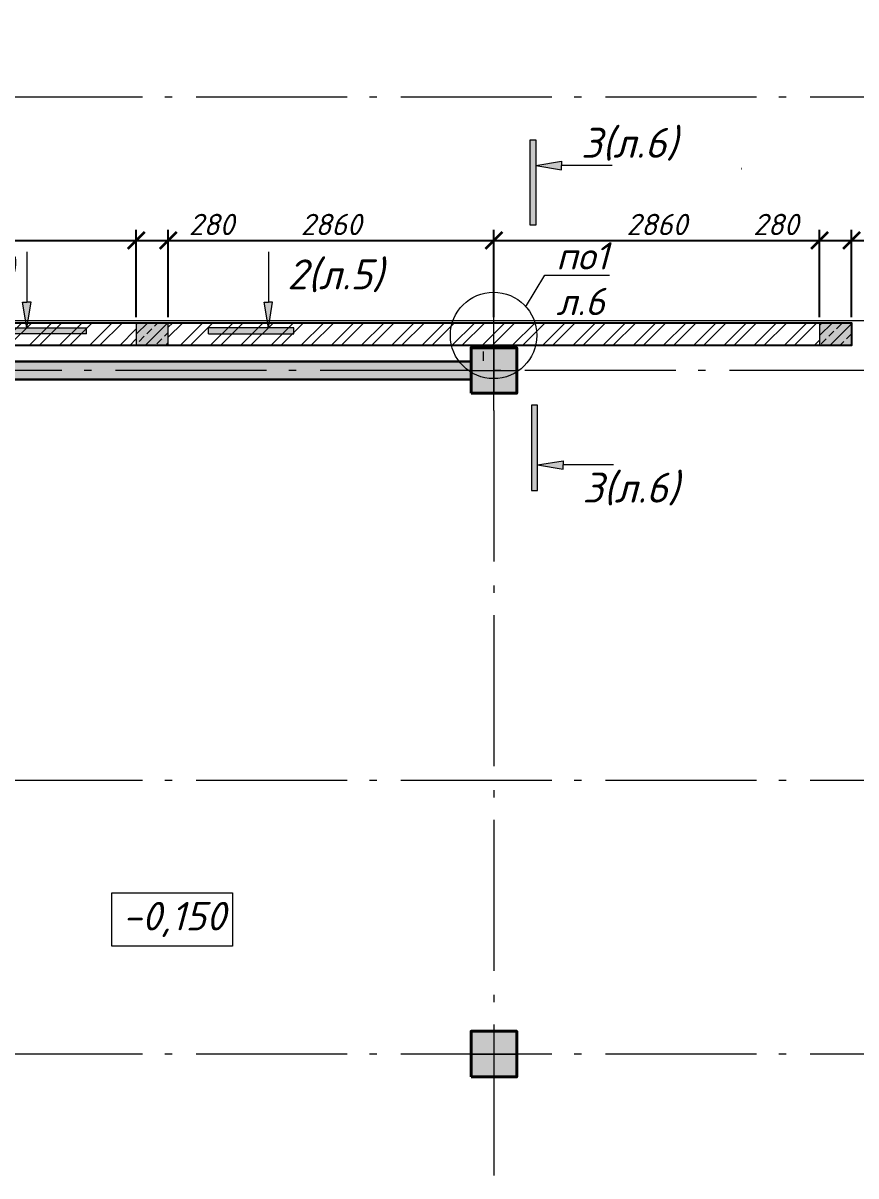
# Model space of a CAD drawing. Header units: millimetres. Extents: x -238377 to 196118, y -123284 to 30177.
# Drawn here: x -114202 to -106888, y 13401 to 23521 of the extents above; entities that cross this region are included whole.
import ezdxf
from ezdxf import colors
from ezdxf.entities.mleader import LeaderData, LeaderLine
from ezdxf.enums import TextEntityAlignment as Align
from ezdxf.math import Vec2, Vec3

# ---------------------------------------------------------------- set-up
doc = ezdxf.new("R2010")
doc.units = ezdxf.units.MM
doc.header["$MEASUREMENT"] = 0
doc.linetypes.add('Double Dashed', pattern=[1797.222233, 1325, -211.666656, 63.333344, -197.222233])
doc.layers.get('0').update_dxf_attribs({"lineweight": 5})
doc.layers.add('#Hatch', color=7, linetype='Continuous', lineweight=5, true_color=0x4d4d4d)
for name, color, linetype, lineweight in [('#Бетон', 10, 'Continuous', 15), ('#Выноски', 150, 'Continuous', 15), ('#размеры', 7, 'Continuous', 5), ('колонны_Ном._пера__94', 252, 'Continuous', 13), ('колонны_Ном._пера__99', 7, 'Continuous', 40), ('ОВ_главный', 1, 'Continuous', 30), ('оси_Ном._пера__96', 7, 'Continuous', 5), ('стены наруж_Ном._пера__97', 7, 'Continuous', 20), ('текст_Ном._пера__1', 7, 'Continuous', 0), ('текст_Ном._пера__98', 7, 'Continuous', 35)]:
    doc.layers.add(name, color=color, linetype=linetype, lineweight=lineweight)
for name, color, linetype in [('#стены внутр', 152, 'Continuous'), ('#стены наруж', 7, 'Continuous'), ('колонны', 7, 'Continuous'), ('оси', 7, 'Continuous'), ('чертеж', 7, 'Continuous')]:
    doc.layers.add(name, color=color, linetype=linetype)
doc.styles.add('STEP PR', font='isocpeui.ttf')
doc.styles.add('СГЕНЕРИР_СТИЛЬ_2', font='gost_2_304-81_type.ttf')
doc.styles.add('СГЕНЕРИР_СТИЛЬ_3', font='gost_2_304-81_type.ttf')
doc.dimstyles.new('SPDS', dxfattribs={"dimscale": 10, "dimtxt": 2.5, "dimasz": 2, "dimexe": 1.25, "dimexo": 0.625, "dimtad": 1, "dimdec": 0, "dimrnd": 0.001, "dimtxsty": 'STEP PR', "dimblk": 'ARCHTICK', "dimcen": 2.5, "dimdle": 2, "dimclrd": 256, "dimclre": 256, "dimclrt": 7, "dimadec": 0, "dimazin": 2, "dimtfac": 0.75, "dimtdec": 0, "dimtmove": 1, "dimatfit": 3, "dimfxl": 1, "dimtolj": 1, "dimarcsym": 1})
pattern_1 = [(45, (-82796.33, -48984.63), (-132.5825, 132.5825), []), (45, (-82707.94, -48984.63), (-132.5825, 132.5825), [])]

# ---------------------------------------------------------------- blocks, each defined once
blk = doc.blocks.new('Колонна_15_1', base_point=(22379, 71856))
at = {"layer": 'колонны_Ном._пера__94', "linetype": 'Continuous', "true_color": 0x7d7d7d}
blk.add_hatch(color=8, dxfattribs=at).paths.add_polyline_path([(22179, 71647), (22579, 71647), (22579, 72047), (22179, 72047)])
blk.add_hatch(color=8, dxfattribs=at).paths.add_polyline_path([(22179, 71647), (22579, 71647), (22579, 72047), (22179, 72047)])
at = {"layer": 'колонны_Ном._пера__99', "linetype": 'Continuous', "flags": 128}
blk.add_lwpolyline([(22179, 71647), (22579, 71647), (22579, 72047), (22179, 72047)], close=True, dxfattribs=at)
at = {"layer": 'колонны_Ном._пера__99', "color": 8, "linetype": 'Continuous', "true_color": 0x737373, "flags": 128}
blk.add_lwpolyline([(22179, 71647), (22579, 71647), (22579, 72047), (22179, 72047)], close=True, dxfattribs=at)
at = {"layer": 'оси_Ном._пера__96', "color": 253, "lineweight": 5, "true_color": 0x9c9c9c}
for points in [[(22379, 72047), (22379, 71647)], [(22379, 72047), (22379, 71647)], [(22179, 71847), (22579, 71847)], [(22179, 71847), (22579, 71847)]]:
    blk.add_lwpolyline(points, dxfattribs=at)
blk = doc.blocks.new('Стандартный маркер сетки_19')
at = {"layer": 'оси_Ном._пера__96', "linetype": 'Double Dashed'}
blk.add_line((900, 0), (35164, 0), dxfattribs=at)
at = {"layer": 'оси_Ном._пера__96', "style": 'СГЕНЕРИР_СТИЛЬ_2'}
blk.add_attdef('AC_MarkerText_1', text='', height=350, rotation=180, dxfattribs=at).set_placement((36306, 270), align=Align.BOTTOM_LEFT)
blk = doc.blocks.new('A$C4165528A')
at = {"layer": 'колонны_Ном._пера__94', "linetype": 'Continuous', "true_color": 0x737373}
blk.add_hatch(color=8, dxfattribs=at).paths.add_polyline_path([(19, -964), (179, -964), (179, 4637), (19, 4637)])
at = {"layer": '#стены внутр', "lineweight": 30}
blk.add_lwpolyline([(19, 4637), (179, 4637), (179, -964), (19, -964), (19, 4637)], dxfattribs=at)
blk = doc.blocks.new('Стандартный маркер сетки')
at = {"layer": 'оси_Ном._пера__96', "linetype": 'Double Dashed'}
blk.add_line((900, 0), (0, 0), dxfattribs=at)
at = {"layer": 'оси_Ном._пера__96', "linetype": 'Double Dashed', "lineweight": 5}
blk.add_line((900, 0), (17157, 0), dxfattribs=at)
at = {"layer": 'оси_Ном._пера__96', "style": 'СГЕНЕРИР_СТИЛЬ_3'}
blk.add_attdef('AC_MarkerText_1', text='', height=350, rotation=90, dxfattribs=at).set_placement((18727, -87), align=Align.BOTTOM_LEFT)
blk = doc.blocks.new('сердечник280х200')
at = {"layer": '#Hatch'}
h = blk.add_hatch(dxfattribs=at)
h.set_pattern_fill('ANSI33', color=256, scale=500)
h.paths.add_polyline_path([(-140, -100), (140, -100), (140, 100), (-140, 100)])
at = {"layer": '#Бетон'}
blk.add_lwpolyline([(-140, -100), (140, -100), (140, 100), (-140, 100)], close=True, dxfattribs=at)
blk = doc.blocks.new('_ArchTick')
at = {"color": 0, "linetype": 'ByBlock', "const_width": 0.15}
blk.add_lwpolyline([(-0.5, -0.5), (0.5, 0.5)], dxfattribs=at)
blk = doc.blocks.new('*D685')
at = {"layer": '#размеры', "lineweight": -2, "transparency": 16777216}
for p, q in [((-116067, 20938), (-116067, 21706)), ((-113207, 20938), (-113207, 21706)), ((-116217, 21613), (-113057, 21613))]:
    blk.add_line(p, q, dxfattribs=at)
at = {"layer": 'Defpoints', "color": 0, "transparency": 16777216}
for p in [(-113207, 21613), (-116067, 20891), (-113207, 20891)]:
    blk.add_point(p, dxfattribs=at)
at = {"layer": '#размеры', "lineweight": -2, "transparency": 16777216, "xscale": 150, "yscale": 150, "zscale": 150, "rotation": 180}
blk.add_blockref('_ArchTick', (-116067, 21613), dxfattribs=at)
at = {"layer": '#размеры', "lineweight": -2, "transparency": 16777216, "xscale": 150, "yscale": 150, "zscale": 150}
blk.add_blockref('_ArchTick', (-113207, 21613), dxfattribs=at)
at = {"layer": '#размеры', "color": 7, "transparency": 16777216, "insert": (-114637, 21753), "char_height": 187.5, "attachment_point": 5, "style": 'STEP PR'}
blk.add_mtext('\\A1;2860', dxfattribs=at)
blk = doc.blocks.new('*D686')
at = {"layer": '#размеры', "lineweight": -2, "transparency": 16777216}
for p, q in [((-113207, 20938), (-113207, 21706)), ((-112927, 20938), (-112927, 21706)), ((-113357, 21613), (-112777, 21613))]:
    blk.add_line(p, q, dxfattribs=at)
at = {"layer": 'Defpoints', "color": 0, "transparency": 16777216}
for p in [(-112927, 21613), (-113207, 20891), (-112927, 20891)]:
    blk.add_point(p, dxfattribs=at)
at = {"layer": '#размеры', "lineweight": -2, "transparency": 16777216, "xscale": 150, "yscale": 150, "zscale": 150, "rotation": 180}
blk.add_blockref('_ArchTick', (-113207, 21613), dxfattribs=at)
at = {"layer": '#размеры', "lineweight": -2, "transparency": 16777216, "xscale": 150, "yscale": 150, "zscale": 150}
blk.add_blockref('_ArchTick', (-112927, 21613), dxfattribs=at)
at = {"layer": '#размеры', "color": 7, "transparency": 16777216, "insert": (-112547, 21753), "char_height": 187.5, "attachment_point": 5, "style": 'STEP PR'}
blk.add_mtext('\\A1;280', dxfattribs=at)
blk = doc.blocks.new('*D687')
at = {"layer": '#размеры', "lineweight": -2, "transparency": 16777216}
for p, q in [((-112927, 20938), (-112927, 21706)), ((-110067, 20938), (-110067, 21706)), ((-113077, 21613), (-109917, 21613))]:
    blk.add_line(p, q, dxfattribs=at)
at = {"layer": 'Defpoints', "color": 0, "transparency": 16777216}
for p in [(-110067, 21613), (-112927, 20891), (-110067, 20891)]:
    blk.add_point(p, dxfattribs=at)
at = {"layer": '#размеры', "lineweight": -2, "transparency": 16777216, "xscale": 150, "yscale": 150, "zscale": 150, "rotation": 180}
blk.add_blockref('_ArchTick', (-112927, 21613), dxfattribs=at)
at = {"layer": '#размеры', "lineweight": -2, "transparency": 16777216, "xscale": 150, "yscale": 150, "zscale": 150}
blk.add_blockref('_ArchTick', (-110067, 21613), dxfattribs=at)
at = {"layer": '#размеры', "color": 7, "transparency": 16777216, "insert": (-111497, 21753), "char_height": 187.5, "attachment_point": 5, "style": 'STEP PR'}
blk.add_mtext('\\A1;2860', dxfattribs=at)
blk = doc.blocks.new('*D545')
at = {"layer": '#размеры', "lineweight": -2, "transparency": 16777216}
for p, q in [((-110067, 20938), (-110067, 21706)), ((-107207, 20938), (-107207, 21706)), ((-110217, 21613), (-107057, 21613))]:
    blk.add_line(p, q, dxfattribs=at)
at = {"layer": 'Defpoints', "color": 0, "transparency": 16777216}
for p in [(-107207, 21613), (-110067, 20891), (-107207, 20891)]:
    blk.add_point(p, dxfattribs=at)
at = {"layer": '#размеры', "lineweight": -2, "transparency": 16777216, "xscale": 150, "yscale": 150, "zscale": 150, "rotation": 180}
blk.add_blockref('_ArchTick', (-110067, 21613), dxfattribs=at)
at = {"layer": '#размеры', "lineweight": -2, "transparency": 16777216, "xscale": 150, "yscale": 150, "zscale": 150}
blk.add_blockref('_ArchTick', (-107207, 21613), dxfattribs=at)
at = {"layer": '#размеры', "color": 7, "transparency": 16777216, "insert": (-108637, 21753), "char_height": 187.5, "attachment_point": 5, "style": 'STEP PR'}
blk.add_mtext('\\A1;2860', dxfattribs=at)
blk = doc.blocks.new('*D688')
at = {"layer": '#размеры', "lineweight": -2, "transparency": 16777216}
for p, q in [((-106927, 20938), (-106927, 21706)), ((-105907, 20938), (-105907, 21706)), ((-107077, 21613), (-105757, 21613))]:
    blk.add_line(p, q, dxfattribs=at)
at = {"layer": 'Defpoints', "color": 0, "transparency": 16777216}
for p in [(-105907, 21613), (-106927, 20891), (-105907, 20891)]:
    blk.add_point(p, dxfattribs=at)
at = {"layer": '#размеры', "lineweight": -2, "transparency": 16777216, "xscale": 150, "yscale": 150, "zscale": 150, "rotation": 180}
blk.add_blockref('_ArchTick', (-106927, 21613), dxfattribs=at)
at = {"layer": '#размеры', "lineweight": -2, "transparency": 16777216, "xscale": 150, "yscale": 150, "zscale": 150}
blk.add_blockref('_ArchTick', (-105907, 21613), dxfattribs=at)
at = {"layer": '#размеры', "color": 7, "transparency": 16777216, "insert": (-106417, 21753), "char_height": 187.5, "attachment_point": 5, "style": 'STEP PR'}
blk.add_mtext('\\A1;1020', dxfattribs=at)
blk = doc.blocks.new('*D592')
at = {"layer": '#размеры', "lineweight": -2, "transparency": 16777216}
for p, q in [((-107207, 20938), (-107207, 21706)), ((-106927, 20938), (-106927, 21706)), ((-107357, 21613), (-106777, 21613))]:
    blk.add_line(p, q, dxfattribs=at)
at = {"layer": 'Defpoints', "color": 0, "transparency": 16777216}
for p in [(-106927, 21613), (-107207, 20891), (-106927, 20891)]:
    blk.add_point(p, dxfattribs=at)
at = {"layer": '#размеры', "lineweight": -2, "transparency": 16777216, "xscale": 150, "yscale": 150, "zscale": 150, "rotation": 180}
blk.add_blockref('_ArchTick', (-107207, 21613), dxfattribs=at)
at = {"layer": '#размеры', "lineweight": -2, "transparency": 16777216, "xscale": 150, "yscale": 150, "zscale": 150}
blk.add_blockref('_ArchTick', (-106927, 21613), dxfattribs=at)
at = {"layer": '#размеры', "color": 7, "transparency": 16777216, "insert": (-107592, 21753), "char_height": 187.5, "attachment_point": 5, "style": 'STEP PR'}
blk.add_mtext('\\A1;280', dxfattribs=at)
blk = doc.blocks.new('*U251')
at = {"linetype": 'ByBlock', "ltscale": 100}
h = blk.add_hatch(color=256, dxfattribs=at)
h.dxf.hatch_style = 1
h.paths.add_polyline_path([(35, 1000), (-35, 1000), (-35, 0), (35, 0)])
h = blk.add_hatch(color=256, dxfattribs=at)
h.dxf.hatch_style = 1
h.paths.add_polyline_path([(335, 750), (335, 700), (335, 650), (35, 700)])
for p, q in [((-35, 1000), (35, 1000)), ((-35, 0), (-35, 1000)), ((35, 1000), (35, 0)), ((35, 700), (335, 750)), ((35, 700), (335, 650)), ((335, 750), (335, 700)), ((335, 650), (335, 700)), ((35, 0), (-35, 0))]:
    blk.add_line(p, q, dxfattribs=at)
at = {"linetype": 'ByBlock', "ltscale": 100, "extrusion": (0, 1, 0), "elevation": 700}
blk.add_lwpolyline([(-925, 0), (-335, 0)], dxfattribs=at)
at = {"ltscale": 100, "style": 'STEP PR'}
blk.add_attdef('Nv', text='', height=350, dxfattribs=at).set_placement((781, 790), align=Align.RIGHT)
blk = doc.blocks.new('*U265')
at = {"linetype": 'ByBlock', "ltscale": 100}
h = blk.add_hatch(color=256, dxfattribs=at)
h.dxf.hatch_style = 1
h.paths.add_polyline_path([(35, 0), (-35, 0), (-35, -1000), (35, -1000)])
h = blk.add_hatch(color=256, dxfattribs=at)
h.dxf.hatch_style = 1
h.paths.add_polyline_path([(335, -750), (335, -700), (335, -650), (35, -700)])
for p, q in [((35, 0), (-35, 0)), ((-35, 0), (-35, -1000)), ((35, -1000), (35, 0)), ((35, -700), (335, -650)), ((335, -650), (335, -700)), ((35, -700), (335, -750)), ((335, -750), (335, -700)), ((-35, -1000), (35, -1000))]:
    blk.add_line(p, q, dxfattribs=at)
at = {"linetype": 'ByBlock', "ltscale": 100, "extrusion": (0, -1, 0), "elevation": 700}
blk.add_lwpolyline([(925, 0), (335, 0)], dxfattribs=at)
at = {"ltscale": 100, "style": 'STEP PR'}
blk.add_attdef('Nv', text='', height=350, dxfattribs=at).set_placement((781, -1140), align=Align.RIGHT)
blk = doc.blocks.new('*U266')
at = {"ltscale": 100}
h = blk.add_hatch(color=256, dxfattribs=at)
h.dxf.hatch_style = 1
h.paths.add_polyline_path([(-85, 1070), (-35, 1070), (15, 1070), (-35, 770)])
h = blk.add_hatch(color=256, dxfattribs=at)
h.dxf.hatch_style = 1
h.paths.add_polyline_path([(665, 700), (665, 770), (-335, 770), (-335, 700)])
at = {"linetype": 'Continuous', "ltscale": 100}
for p, q in [((-85, 1070), (-35, 1070)), ((-35, 770), (-85, 1070)), ((-35, 770), (15, 1070)), ((15, 1070), (-35, 1070)), ((-335, 700), (-335, 770)), ((-335, 770), (665, 770)), ((665, 700), (-335, 700))]:
    blk.add_line(p, q, dxfattribs=at)
at = {"linetype": 'Continuous', "ltscale": 100, "extrusion": (-1, -1e-16, 0), "elevation": 35}
blk.add_lwpolyline([(-1660, 0), (-1070, 0)], dxfattribs=at)
at = {"linetype": 'Continuous', "ltscale": 100}
blk.add_lwpolyline([(665, 700), (665, 770)], dxfattribs=at)
at = {"ltscale": 100, "style": 'STEP PR'}
blk.add_attdef('Nh', text='', height=350, dxfattribs=at).set_placement((-192, 1222), align=Align.RIGHT)
blk = doc.blocks.new('*U455')
at = {"ltscale": 100}
h = blk.add_hatch(color=256, dxfattribs=at)
h.dxf.hatch_style = 1
h.paths.add_polyline_path([(1415, 1070), (1365, 1070), (1315, 1070), (1365, 770)])
h = blk.add_hatch(color=256, dxfattribs=at)
h.dxf.hatch_style = 1
h.paths.add_polyline_path([(1665, 700), (1665, 770), (665, 770), (665, 700)])
at = {"linetype": 'Continuous', "ltscale": 100}
for p, q in [((1365, 770), (1315, 1070)), ((1315, 1070), (1365, 1070)), ((1415, 1070), (1365, 1070)), ((1365, 770), (1415, 1070)), ((1665, 770), (665, 770)), ((665, 700), (1665, 700)), ((1665, 700), (1665, 770))]:
    blk.add_line(p, q, dxfattribs=at)
at = {"linetype": 'Continuous', "ltscale": 100, "extrusion": (1, -1e-16, 0), "elevation": 1365}
blk.add_lwpolyline([(1660, 0), (1070, 0)], dxfattribs=at)
at = {"linetype": 'Continuous', "ltscale": 100}
blk.add_lwpolyline([(665, 700), (665, 770)], dxfattribs=at)
at = {"ltscale": 100, "style": 'STEP PR'}
blk.add_attdef('Nh', text='', height=350, dxfattribs=at).set_placement((1799, 1222), align=Align.RIGHT)
blk = doc.blocks.new('_None')

msp = doc.modelspace()

# ---------------------------------------------------------------- hatches: boundary and pattern name
at = {"layer": '#Hatch'}
h = msp.add_hatch(dxfattribs=at)
h.set_pattern_fill('ANSI32', color=256, scale=500)
h.set_pattern_definition(pattern_1)
h.paths.add_polyline_path([(-116067.3, 20691), (-116067.3, 20891), (-118928.6, 20891), (-118928.6, 20691)])
h.paths.add_polyline_path([(-116067.3, 20891), (-116067.3, 20691), (-113207.3, 20691), (-113207.3, 20891)])
h = msp.add_hatch(color=256, dxfattribs=at)
h.dxf.hatch_style = 1
h.paths.add_polyline_path([(-113207.3, 20691), (-112927.3, 20691), (-112927.3, 20891), (-113207.3, 20891)])
h = msp.add_hatch(dxfattribs=at)
h.set_pattern_fill('ANSI32', color=256, scale=500)
h.set_pattern_definition(pattern_1)
h.paths.add_polyline_path([(-112927.3, 20891), (-112927.3, 20691), (-110067.3, 20691), (-110067.3, 20891)])
h.paths.add_polyline_path([(-110067.3, 20891), (-110067.3, 20691), (-107207.3, 20691), (-107207.3, 20891)])
h = msp.add_hatch(color=256, dxfattribs=at)
h.dxf.hatch_style = 1
h.paths.add_polyline_path([(-107207.3, 20691), (-106927.3, 20691), (-106927.3, 20891), (-107207.3, 20891)])

# ---------------------------------------------------------------- linework, layer by layer
at = {"layer": '#Бетон'}
for points in [[(-113207.3, 20691), (-112927.3, 20691), (-112927.3, 20891), (-113207.3, 20891)], [(-107207.3, 20691), (-106927.3, 20691), (-106927.3, 20891), (-107207.3, 20891)]]:
    msp.add_lwpolyline(points, close=True, dxfattribs=at)
at = {"layer": '#Выноски'}
msp.add_circle((-110070.3, 20779.2), 379.5, dxfattribs=at)
at = {"layer": '#стены наруж'}
msp.add_lwpolyline([(-125067.3, 20891), (-106927.3, 20891), (-106927.3, 20691), (-124267, 20691)], dxfattribs=at)
at = {"layer": 'ОВ_главный', "color": 7, "linetype": 'Continuous', "lineweight": 25}
msp.add_line((-107894.9, 22243.9), (-107894.6, 22243.9), dxfattribs=at)
at = {"layer": 'оси_Ном._пера__96', "linetype": 'Double Dashed'}
for p, q in [((-57439.6, 22871), (-130293.8, 22871)), ((-57439.6, 16871), (-129908.6, 16871)), ((-57439.6, 14471), (-129908.6, 14471))]:
    msp.add_line(p, q, dxfattribs=at)
at = {"layer": 'стены наруж_Ном._пера__97'}
msp.add_line((-110157.3, 20555.4), (-110157.3, 20638.2), dxfattribs=at)
at = {"layer": 'текст_Ном._пера__98', "linetype": 'Continuous', "lineweight": 5, "flags": 128}
msp.add_lwpolyline([(-113421.4, 15887.5), (-112362.1, 15887.5), (-112362.1, 15419.4), (-113421.4, 15419.4)], close=True, dxfattribs=at)
at = {"layer": 'чертеж', "color": 5, "lineweight": 0}
msp.add_lwpolyline([(-97767.3, 20515.4), (-97767.3, 23521), (-104722.1, 23521), (-104722.1, 20908.3), (-128716.1, 20908.3), (-128717.3, 7671), (-97767.3, 7671), (-97767.3, 20515.4)], dxfattribs=at)

# ---------------------------------------------------------------- block references
at = {"layer": '#Выноски'}
ref = msp.add_blockref('*U251', (-109724.1, 21746.2), dxfattribs=dict(at, xscale=0.75, yscale=0.75, zscale=0.75))
ref.add_attrib('Nv', '3(л.6)', dxfattribs={"layer": '0', "ltscale": 100, "height": 262.5, "style": 'STEP PR'}).set_placement((-108455, 22338.7), align=Align.RIGHT)
at = {"layer": '#Выноски', "xscale": 0.75, "yscale": 0.75, "zscale": 0.75}
msp.add_blockref('*U266', (-114142.7, 20267.5), dxfattribs=at).add_auto_attribs({'Nh': '2(л.5)'})
at = {"layer": '#Выноски'}
ref = msp.add_blockref('*U455', (-113071.4, 20267.5), dxfattribs=dict(at, xscale=0.75, yscale=0.75, zscale=0.75))
ref.add_attrib('Nh', '2(л.5)', dxfattribs={"layer": '0', "ltscale": 100, "height": 262.5, "style": 'STEP PR'}).set_placement((-111038.5, 21183.8), align=Align.RIGHT)
ref = msp.add_blockref('*U265', (-109711.7, 20166.8), dxfattribs=dict(at, xscale=0.75, yscale=0.75, zscale=0.75))
ref.add_attrib('Nv', '3(л.6)', dxfattribs={"layer": '0', "ltscale": 100, "height": 262.5, "style": 'STEP PR'}).set_placement((-108442.5, 19311.8), align=Align.RIGHT)
at = {"layer": '#размеры'}
for p in [(-113067.3, 20791), (-107067.3, 20791)]:
    msp.add_blockref('сердечник280х200', p, dxfattribs=at)
at = {"layer": '#стены внутр', "rotation": 270}
msp.add_blockref('A$C4165528A', (-114903.3, 20570.2), dxfattribs=at)
at = {"layer": 'колонны'}
for p in [(-110067.1, 20480), (-110067.3, 14480)]:
    msp.add_blockref('Колонна_15_1', p, dxfattribs=at)
at = {"layer": 'оси', "color": 251, "lineweight": 5, "zscale": 1000, "rotation": 270}
msp.add_blockref('Стандартный маркер сетки', (-110067.3, 21020.9), dxfattribs=at)
at = {"layer": 'оси', "color": 251, "linetype": 'Continuous', "lineweight": 13, "zscale": 1000, "rotation": 180}
msp.add_blockref('Стандартный маркер сетки_19', (-94989.6, 20471), dxfattribs=at)

# ---------------------------------------------------------------- texts
at = {"layer": 'текст_Ном._пера__1', "linetype": 'Continuous', "insert": (-113328.5, 15498.4), "char_height": 250, "width": 902.719, "attachment_point": 7, "style": 'STEP PR'}
msp.add_mtext('-0,150', dxfattribs=at)

# ---------------------------------------------------------------- dimensions: what is measured, and where the dimension line sits
at = {"layer": '#размеры'}
for base, p1, p2, picture, middle in [((-113207.3, 21612.6), (-116067.3, 20891), (-113207.3, 20891), '*D685', (-114637.3, 21753.2)), ((-110067.3, 21612.6), (-112927.3, 20891), (-110067.3, 20891), '*D687', (-111497.3, 21753.2)), ((-107207.3, 21612.6), (-110067.3, 20891), (-107207.3, 20891), '*D545', (-108637.3, 21753.2)), ((-105907.3, 21612.6), (-106927.3, 20891), (-105907.3, 20891), '*D688', (-106417.3, 21753.2))]:
    dim = msp.add_linear_dim(base=base, p1=p1, p2=p2, dimstyle='SPDS', override={"dimscale": 75, "dimtxsty": 'STEP PR'}, dxfattribs=at)
    dim.commit()
    dim.dimension.update_dxf_attribs({"geometry": picture, "text_midpoint": middle})
for base, p1, p2, picture, middle in [((-112927.3, 21612.6), (-113207.3, 20891), (-112927.3, 20891), '*D686', (-112546.6, 21612.6)), ((-106927.3, 21612.6), (-107207.3, 20891), (-106927.3, 20891), '*D592', (-107592.2, 21612.6))]:
    dim = msp.add_linear_dim(base=base, p1=p1, p2=p2, dimstyle='SPDS', override={"dimscale": 75, "dimtxsty": 'STEP PR'}, dxfattribs=at)
    dim.commit()
    dim.dimension.update_dxf_attribs({"geometry": picture, "text_midpoint": middle, "dimtype": 160})

# ---------------------------------------------------------------- leaders
at = {"layer": '#Выноски'}
ml = msp.add_multileader_mtext('Standard', dxfattribs=at)
ml.set_content('\\A1;по1\\Pл.6', color=256, style='STEP PR')
ml.set_leader_properties(color=256, linetype='ByLayer', lineweight=-1)
ml.set_arrow_properties(name='NONE')
ml.build(insert=Vec2(0, 0))
ml.multileader.update_dxf_attribs({"text_left_attachment_type": 6, "text_right_attachment_type": 6, "dogleg_length": 0, "arrow_head_size": 240})
ctx = ml.context
ctx.base_point, ctx.char_height, ctx.arrow_head_size, ctx.landing_gap_size, ctx.plane_origin = Vec3(-109620.3, 21309.2), 240, 240, 100, Vec3(-103736.3, 7536)
ctx.left_attachment, ctx.right_attachment = 6, 6
notes = []
notes.append((ctx, [(0, (1, 1, 0), (-109620.3, 21309.2), (1, 0), 0, [(0, [(-109789.1, 21025.8)], 0, [])])]))
ctx.mtext.insert, ctx.mtext.rotation, ctx.mtext.width, ctx.mtext.defined_height, ctx.mtext.flow_direction = Vec3(-109520.3, 21597.2), 6.2831853, 463.756, 507.6, 5
for ctx, leaders in notes:
    for number, flags, end, landing, length, lines in leaders:
        leader = LeaderData()
        leader.index, (leader.has_last_leader_line, leader.has_dogleg_vector, leader.attachment_direction) = number, flags
        leader.last_leader_point, leader.dogleg_vector, leader.dogleg_length = Vec3(end), Vec3(landing), length
        for number, points, colour, breaks in lines:
            line = LeaderLine()
            line.index, line.vertices, line.color, line.breaks = number, Vec3.list(points), colors.encode_raw_color(colour), breaks
            leader.lines.append(line)
        ctx.leaders.append(leader)

doc.saveas('drawing.dxf')
